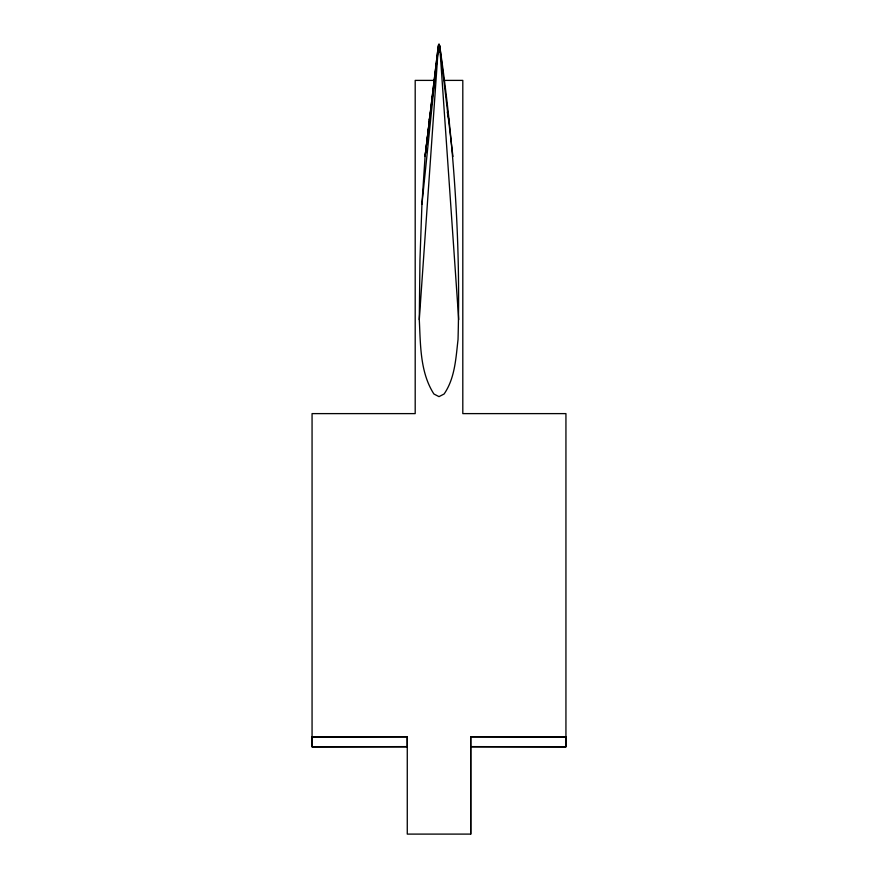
<?xml version="1.0" encoding="UTF-8"?>
<svg xmlns="http://www.w3.org/2000/svg" width="878" height="878" viewBox="0 0 878 878"><rect width="100%" height="100%" fill="white"/><g stroke="black" fill="none" stroke-linecap="round" stroke-linejoin="round"><path stroke-width="1.32" d="M407.238 736.708L407.271 746.827L407.238 736.708L312.063 736.883L312.063 746.827L407.271 746.827L407.271 834.1L470.74 834.1L470.718 736.708L565.937 736.883L565.937 746.827L470.74 746.827L470.718 736.708M470.74 834.1L470.74 746.827M419.289 319.603L419.958 259.921L421.934 204.223L425.073 156.427L439 43.9L439.713 45.821C453.893 143.026 460.698 241.318 458.031 339.556C455.891 358.037 455.013 378.177 444.103 394.002L439 396.636L433.908 394.002C419.914 372.173 420.573 344.604 419.289 319.603L438.495 44.778L425.073 156.427L438.287 45.821L421.934 204.223M452.938 156.493L439.713 45.821C441.272 47.741 439.176 56.027 437.979 50.441M429.155 119.759L430.736 112.077M407.238 746.618L312.063 746.827L312.063 413.615L415.195 413.615L415.195 80.392L434.237 80.392M443.763 80.392L462.805 80.392L462.805 413.615L565.937 413.615L565.937 746.827L470.718 746.618M312.063 736.883L407.26 736.883M470.74 736.883L565.937 736.883M447.275 112.099L448.856 119.781M440.021 50.441L458.711 319.647"/></g></svg>
